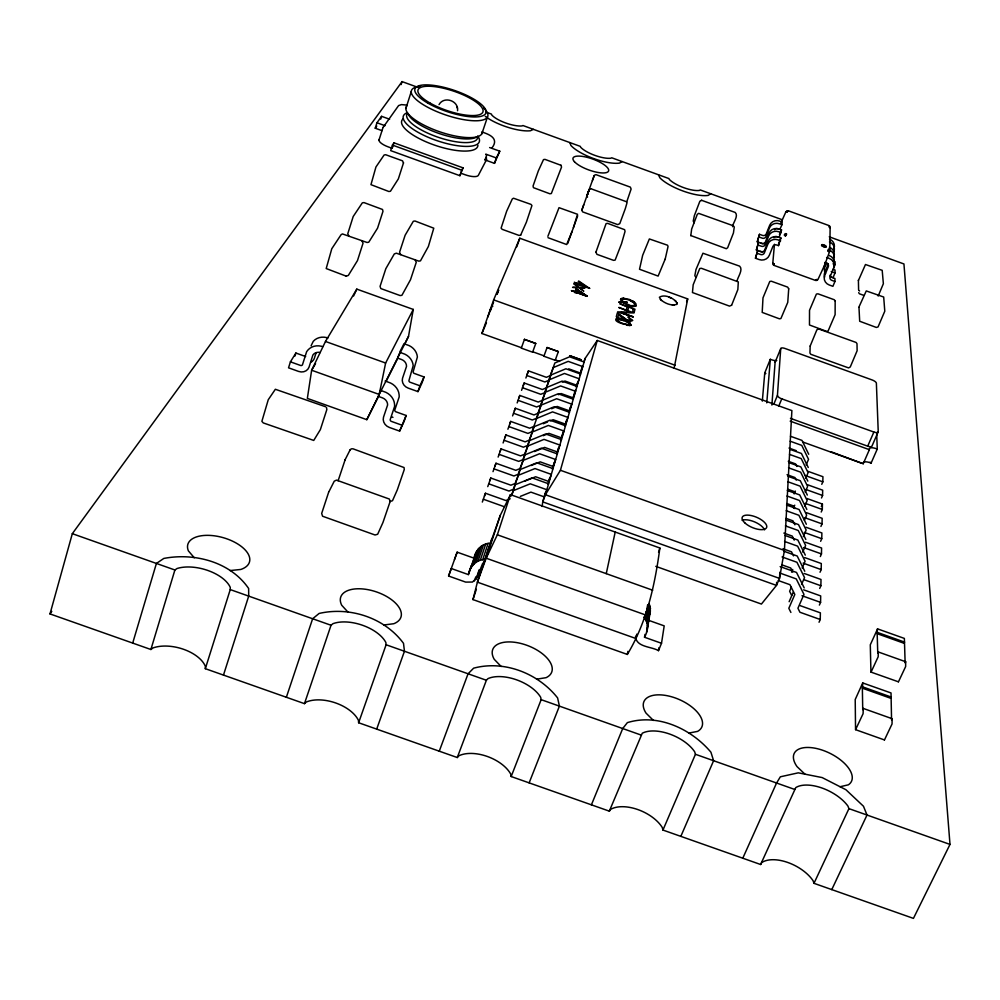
<?xml version="1.0" encoding="UTF-8"?>
<svg xmlns="http://www.w3.org/2000/svg" width="1000" height="1000" viewBox="0 0 1000 1000"><rect width="100%" height="100%" fill="white"/><g stroke="black" fill="none" stroke-linecap="round" stroke-linejoin="round"><path stroke-width="1.5" d="M829.262 236.825L903.938 263.962L950 844.412L913.438 918.388L813.988 883.325L813.062 880.7A32.325 17.537 27.2 0 0 761.725 862.588L760.625 864.5L662.95 830.062L662.275 827.513A32.062 17.812 24.4 0 0 610.688 809.325L609.325 811.15L511.175 776.538L510.725 774.075A31.988 17.988 21.2 0 0 458.888 755.788L457.275 757.537L358.625 722.75L358.438 720.362A32.138 18.038 18 0 0 306.337 701.988L304.462 703.65L205.325 668.688L230.25 589.587L230.263 587.375A33.05 17.15 15.5 0 0 177.025 568.525L174.9 569.987L150.887 649.5L50 613.925L72.325 533.675L402.075 81.613L418.137 87.45M824.712 264.9L829.675 251.337L828.288 251.438L828.487 249.188M824.762 262.425L826.612 263.1A2.975 2.8 -1.2 0 1 828.312 266.712L824.725 275.387A7.912 7.425 -1.3 0 0 829.237 284.988L832.913 286.312L834.925 281.475L834.95 278.5L830.575 276.863M833.012 277.75L835 272.95L835.025 270.038L832.962 269.288M834.925 281.475L831.8 280.338A2.975 2.788 -1.4 0 1 830.1 276.737L835.075 264.6L835.088 261.75L833.05 261.012M829.775 250.863L830.138 227.475M819.038 622.25L820.25 619.513L820.375 612.85L800.188 605.65M819.375 605.087L820.575 602.375L820.688 595.925L803.637 589.825M819.7 588.425L820.888 585.75L821 579.475L804.2 573.475M820.025 572.25L821.188 569.6L821.3 563.525L804.75 557.6M820.337 556.55L821.475 553.925L821.587 548.013L805.487 542.25M820.638 541.287L821.762 538.688L821.875 532.95L805.987 527.25M820.925 526.45L822.05 523.888L822.15 518.3L806.488 512.688M821.213 512.025L822.312 509.487L822.412 504.05L806.975 498.512M821.488 497.987L822.575 495.475L822.675 490.188L807.438 484.712M821.762 484.325L822.837 481.85L822.925 476.7L807.9 471.3M205.325 668.688L205.375 666.388A32.5 17.975 14.9 0 0 153.025 647.925L150.887 649.5M655.788 566.35L761.425 604.062L776.475 585.4L779.5 578.4L784.412 550.45L791.888 410.588L597.25 340.475L585.175 358.363L583.75 362.188M779.85 572.212L779.5 578.4L545.4 494.725L585.175 358.363M776.663 582.288L776.475 585.4L542.725 501.875L545.5 492.375M773.9 403.963L777.438 395.412L780.725 348.612A4.5 1.575 22.2 0 1 785.037 348.488L872.1 379.938A4.525 1.562 23.1 0 1 876.375 383.162L878.238 431.75L872.062 445.85A4.75 1.762 23.5 0 1 867.7 446.175L790.438 418.35M771.888 405.062L775.113 362.25L780.725 348.612M766.775 402.875L770.312 359.3A7.138 2.525 22.1 0 0 776.737 360.538M778.538 245.575L780.888 237.963L777.35 236.788A2.938 2.775 2.3 0 0 773.925 237.75M779.2 237.4L781.525 229.887L778.975 228.962A7.812 7.4 2.2 0 0 768.9 233.225L765.462 241.85A2.925 2.763 3.5 0 1 761.7 243.438L757.275 241.838L759.475 234.3L762.537 235.413A2.888 2.737 3.3 0 0 766.263 233.837L769.675 225.287A7.725 7.325 2 0 1 779.638 221.062L782.163 221.988L781.95 224.7L779.862 229.387L778.025 228.787A2.913 2.75 2.1 0 0 774.638 229.75M778.737 242.787L778.5 245.637L776.65 244.963A2.975 2.812 2.5 0 0 772.825 246.575L769.325 255.3A7.9 7.462 3.8 0 1 759.15 259.575L755.462 258.238L757.712 250.487L755.462 258.238M762.325 401.125L764.762 372.863L770.312 359.3M772.775 263.412L774.463 244.237M756.375 249.95L758.6 242.312L756.375 249.95L760.85 251.625A2.95 2.788 3.7 0 0 764.65 250.025L768.125 241.325A7.887 7.462 2.5 0 1 778.3 237.025M757.275 241.838L759.475 234.3M632.612 320.337L627.938 316.825L630.913 320.175L626.638 319.75L617.375 312.775L616.3 316.725L617.888 317.288L618.612 314.575C622.163 317.038 628.013 323.425 632.575 320.55M542.15 506.5L542.725 501.875L545.4 494.725L560.425 470.275L597.25 340.475M635.538 636.237C635.925 647.375 651.513 646.413 658.475 650.65L661.513 643.288L644.513 637.25C648.162 631.05 648.913 622.663 643.775 617.062M646.312 621.138L649.25 603.987L650.4 608.425L649.45 615.037M661.513 643.288L664.2 625.875L648.863 620.413M658.475 650.65L658.938 647.738M647.487 625.625L650.4 608.425M646.525 632.312L649.2 616.475M647.2 630.15L650.438 610.675M644.513 637.25L645.013 634.35M647.075 623.35L650 606.175M487.238 552.525L477.4 582.163L472.975 599.587L627.337 654.438C646.825 622.225 654.938 584.9 659.875 548L510.438 494.625L500.325 515.262L487.438 551.75L490.588 543.162C482.125 543.175 475.462 550.112 473.988 558.162L457.15 552.163L454.475 559.587M646.075 611.95L645.55 614.95L486.188 558.212L500.325 515.262M645.212 619.025L647.663 604.763M403.488 162.975L402.55 160.85L385.7 154.738L384.125 154.987L375.938 167L370.962 184.662L388.837 191.5L390.438 191.262L398.35 178.9L403.512 162.838M404.55 344.462L408.512 336.4L413.275 309.425L356.812 289.125L325.487 341.463L311.637 370.238L307.35 398.4L366.812 419.675L379.312 394.9M636.775 634.138L635.988 638.55L477.4 582.163L486.188 558.212L497.337 534.788L510.438 494.625M627.337 654.438L627.9 651.363M674.125 368.175L687.712 298.925L519.788 238.225L493.65 299.875L481.9 333.5L521.462 347.725M413.275 309.425L385.625 363.025L379.2 394.438L366.812 419.675M573.387 227.775L577.537 214.288L559.025 207.675L547.875 236.337M583.737 204.762L581.825 210.312L582.688 211.9L617.712 224.613L619.775 223.65L625.337 208.562L626.95 203.025L626.5 201.737L590.812 188.688M588.837 190.425L586.987 195.763L587.525 197.113M615.2 532.05L606.263 573.625M665.113 259.475L668.037 246.575L667.575 245.238L649.362 238.95L642.663 255.312L639.513 269.25L658.125 276.087L665.2 259.075M786.65 233.988L785.475 235.888L784.188 234.975M633.075 316.837L617.612 311.863L630.638 312.288L618.8 307.462L634.038 312.962L621.013 312.525L633.075 316.837L621.013 312.525M633.3 309.137L632.725 311.425L634.275 311.988L634.975 309.2L619.812 303.712L627.075 306.887L626.475 309.163C630.763 311.325 625.5 303.375 633.288 309.175M490.7 542.762L491.825 538.475M626.912 302.575L627.087 301.913L622.575 301.688L622.25 299.7L625.05 299.05L629.012 299.938L633.725 302.562L634.825 304.725L633.587 305.65L630.7 305.637L623.263 302.325L626.925 302.525L623.237 302.362L624.525 303.238M858.413 280.512L865.475 264.513L882.2 270.338L883.363 283.712L878.188 296.038M858.962 306.988L866.275 290.925L883.688 297.038L884.788 311.188L878.062 326.925L876.325 327.438L859.688 321.25L858.975 307.375M618.95 302.125L622.038 302.288L618.95 302.125L621.362 301.575L620.513 299.525L621.688 298.488L620.95 298.863M547.95 483.988L549.688 478.025M552.312 469.087L554.312 462.238M556.663 454.175L558.513 447.837M560.588 440.763L563.2 431.812M564.938 425.85L566.688 419.888M568.862 412.438L570.438 407.05M572.788 399.025L575.4 390.075M576.263 387.088L577.575 382.625M579.75 375.163L582.362 366.225M132.7 643.088L156.412 563.438L163.812 558.438C194.475 552.537 230.35 561.812 248.637 588.488L248.7 596.112L223.475 675.088M658.562 552.375L659.862 548.05M305.663 356.538L295.9 353.038L290.413 361.838L288.538 367.825L298.6 371.425A8.725 7.812 29 0 0 309.05 367.113L312.887 355A7.312 6.575 28.6 0 1 320.225 352.525M589.612 288.4L578.612 280.963L577.762 283.575L574.275 282.312L577.612 284.025L577.388 284.688L589.663 288.263M294.975 356.012L295.9 353.038M381.975 130.65L375.238 128.212L376.95 122.762L381.587 116.337L389.613 119.237M380.737 119.038L381.587 116.337M311.087 345.775L313.263 341.325A14.162 12.763 28.7 0 1 326.625 337.587L327.912 337.975M379 140.037L383.025 127.475M316.05 352.925L314.363 358.263A8.637 7.75 29.2 0 1 312.787 360.788M401.125 84.588L402.075 81.613M584.812 287.875L580.288 288.087L583.775 291.15L579.075 287.925L572.6 287.35L578.038 287.225L573.825 283.663L579.25 287.387L584.8 287.913M392.45 145.1L390.688 150.625L459.913 175.7L463.038 167.85L393.988 142.825L392.45 145.1L461.75 170.212L463.038 167.85M393.988 142.825L392.225 148.338L388.387 146.95A12.225 3.95 18.2 0 1 379.237 139.388M405.887 108.438L411.262 91.613M558.362 351.6L547.062 347.537L558.362 351.6L555.2 360.312L543.9 356.25L547.062 347.537M576.575 292.512L587.15 296.325L576.6 292.462L576.375 293.15L574.8 292.587L575.025 291.9L571.5 290.625L575.188 291.4L576.05 288.788L587.2 296.175L576.038 288.825M577.3 290.325L576.737 292.013C596.575 300.675 564.388 282.512 583.375 294.4M328.625 492.3L321.675 513.45L322.575 516.237L375.025 534.987L377.663 534.263L382.938 522.537L390.087 501.662L389.387 499.062L336.488 480.112L334.25 481.188L328.875 491.812M472.975 599.587L476.35 589.312M338.113 480.75L345.163 459.65M457.15 552.163L448.587 576.025L465.662 582.1L472.5 582.05L476.938 577.638L482.788 563.112M480.525 569.938L481.838 568.913L490.588 543.162M380.012 391.525L378.387 396.4L382.425 397.85A7.438 6.688 25 0 1 387.612 404.938L383.512 417.175A8.863 7.963 24.1 0 0 389.387 427.45L399.625 431.112L404.1 421.45L406.138 415.475L395.788 411.75A1.737 1.575 24.2 0 1 394.8 410.012L399.188 396.887L399.125 394.75A14.412 12.988 25.1 0 0 390.575 383.025L385.125 381M475.938 579.475L479.137 569.85M476.938 577.638L479.212 570.775M448.587 576.025L451.287 568.525L468.387 574.6C469.888 567.413 475.087 560.725 482.7 559.712L488.1 543.438M478.775 572.638L479.675 569.9M399.188 353.725L397.713 358.137L401.575 359.525A7.125 6.463 25.4 0 1 406.525 366.362L402.55 378.188A8.488 7.688 24.5 0 0 408.15 388.1L417.962 391.613L422.088 382.725L424.05 376.962L414.125 373.375A1.675 1.512 24.6 0 1 413.188 371.7L417.388 356.962A13.812 12.55 25.5 0 0 409.225 345.65L404 343.7L399.675 352.25L404.95 354.212A13.95 12.65 25.4 0 1 413.2 365.625L408.963 380.475A1.688 1.525 24.5 0 0 409.925 382.175L419.938 385.788L424.05 376.962M459.913 175.7L461.75 170.212M286.363 697.275L312.638 618.75L319.113 613.45C349.787 606.388 384.663 617.712 403.512 643.337L404.45 651.263L376.688 729.125M480.275 560.312L485.712 544.025M474.425 580.975L475.8 576.85M481.875 133.725L487.475 117.05M477.987 561.213L483.462 544.925M499.775 151.175L494.487 163.35L485.075 159.938L486.575 155.425L485.763 154.125L496.325 157.95L499.775 151.175L489.625 147.55M475.9 562.425L481.4 546.112M491.725 148.212C499.55 138.588 489.6 134.488 482.15 132.075M304.462 703.65L331.037 625.262L332.887 623.713A32.688 17.212 18.3 0 1 385.85 642.463L386.1 644.762L358.625 722.75M399.625 431.112L406.138 415.475M494.487 163.35L496.325 157.95M471.175 567.513L476.737 551.15M472.45 565.6L478 549.263M474.038 563.888L479.562 547.575M417.962 391.613L419.938 385.788M468.95 572.45L471.3 565.562M468.387 574.6L475.8 553.212M491.388 307.4L487.825 317.025M490.712 310.175L493.587 301.95M497.225 294.062L498.65 290L496.975 293.95M516.775 246.812L519.788 238.225M482.325 502.062L485.45 493.25L505.85 500.538L510.188 498.787M487.75 486.625L490.8 478.025L510.9 485.2L515.175 483.475L520.3 469.5L536.775 462.812L553.013 468.625M493.013 471.637L495.988 463.237L515.788 470.312L520 468.6L525.062 454.8L541.3 448.175L557.3 453.913M498.125 457.088L501.037 448.888L520.538 455.875L524.7 454.175L529.7 440.538L545.7 433.975L561.475 439.625M503.088 442.962L505.925 434.95L525.15 441.838L529.25 440.15L534.2 426.675L549.975 420.188L565.513 425.75M507.9 429.237L510.688 421.413L529.637 428.2L533.675 426.538M512.587 415.9L515.3 408.237L533.987 414.95L537.975 413.3L542.812 400.125L558.162 393.762L573.263 399.188M517.15 402.925L519.8 395.438L538.225 402.05L542.163 400.425L546.938 387.4L562.087 381.1L576.975 386.45M521.575 390.312L524.175 382.987L542.35 389.513L546.237 387.9L550.95 375.012L565.913 368.775L580.588 374.062M525.887 378.038L528.438 370.863L546.362 377.312L550.2 375.712L554.862 362.975L569.625 356.8L584.113 362.013M587.35 194.8L589.338 189.375L590.638 188.675M592.425 180.512L594.338 175.3L595.975 174.65L630.363 187.125L631.112 189.062L626.663 202.1M535.763 343.462L524.45 339.4L535.763 343.462L532.612 352.188L521.312 348.125L524.45 339.4M547.975 237.675L566.663 244.537L572.125 231.25M567.725 243.512L577.712 215.738M587.075 195.375L594.163 175.65M581.9 209.925L589.15 189.737M523.25 385.55L524.175 382.987M527.05 374.675L528.438 370.863M514.362 410.875L515.3 408.237M518.862 398.038L519.8 395.438M509.725 424.062L510.688 421.413M500.05 451.613L501.037 448.888M504.95 437.638L505.925 434.95M495 465.988L495.988 463.237M484.438 496.075L485.45 493.25M489.8 480.8L490.8 478.025M571.487 290.675L575.025 291.9M511.225 495.962L515.388 484.65L532.1 477.887L548.587 483.787M511.887 494.862L513.45 490.6L530.262 483.812L546.85 489.738L544.188 496.863L530.913 492.125L520.325 496.4M439.263 751.188L468.062 673.787L473.638 668.175C504.263 659.95 538.25 673.35 557.6 697.913L559.412 706.125L529.138 782.875M574.55 392.987L575.525 390.363M622.638 298.35L623.837 298.288L621.675 298.525M631.038 325.375C602.587 321.613 620.588 311.388 631.362 325.15M617.137 318.3L616.462 318.325M618.612 314.575L622.337 317.488M625.037 299.088L626.15 299.175M618.5 321.425L619.15 321.825L617.013 319.325L620.925 319.562L627.85 322.262L626.987 321.838M619.038 318.512L621.45 319.15M621.688 322.912C617.65 322.287 635.138 327.238 627.875 322.225M629.125 299.488C631.525 300.575 637.525 302.538 635.938 305.95L630.15 306.1L622.05 302.25M457.275 757.537L486.375 680.263L487.962 678.625A32.538 17.163 21.2 0 1 540.662 697.275L541.15 699.663L511.175 776.538M623.125 317.337L625.812 319.25M630.262 300.487L633.725 302.562M623.737 320.538L617.9 319.113M630.15 306.1L631.675 306.35M632.837 301.2L634.175 302.013M626.487 320.262L627.562 320.65M633.025 306.525L634.225 306.5M627 325.213L628.25 325.462M627.225 324.688L628.2 324.837M629 321.125L629.875 321.25M629.075 322.262L630.15 322.9M635.2 306.325L635.95 305.912M629.275 325.625L629.987 325.6M660.2 299.312C664.463 303.05 670.975 306.188 676.712 304.387L677.188 303.65C674.625 298.025 664.538 293.762 659.375 297.25L661.488 300.475M668.962 297.213L671.25 298.113M672.15 304.887L674.112 305.025M675.037 300.438L676.325 301.575M677.038 302.725L677.188 303.65M686.612 301.737L687.712 298.925M732.55 226.7C732.75 223.088 738.962 215.925 735.188 212.438L701.45 200.25M737.075 280.975C737.588 277.213 743.562 269.713 739.6 266.137L702.938 253.238L696 269.488L694.837 275.65L695.913 277.375M731.675 305.1L737.85 289.562L738.312 281.913L701.35 268.275L699.762 268.512L693.175 284.788L692.45 292.538L729.5 306.112L731.6 305.238M652.688 590.225L497.337 534.788M591.413 804.837L622.712 728.538L627.375 722.625C657.9 713.238 691.112 728.737 710.925 752.212L713.6 760.725L680.837 836.363M826.675 262.613L824.9 266.913A7.837 7.362 -1.6 0 0 825.512 273.4M828.363 263.788L824.788 272.438A7.887 7.4 -1.4 0 0 824.575 277.188M609.325 811.15L642.25 733.25A32.6 17 24 0 1 694.688 751.825L695.438 754.287L662.95 830.062M778.812 405.975L781.775 398.85A4.763 1.75 22.4 0 1 777.438 395.412M481.9 333.5L486.438 322.725M490.138 310.125L491.287 307.387M806.175 464.875L808.538 459.312L801.762 445.387L790.2 441.225M794.175 493.913L795.375 491.087M805.688 478.3L808.088 472.688L801.225 458.6L789.5 454.387M793.512 508.025L794.737 505.175M805.188 492.113L807.625 486.425L800.662 472.175L788.5 467.812M804.675 506.3L807.15 500.562L800.088 486.138L787.75 481.712M804.4 520.312L806.65 515.087L799.488 500.5L786.988 496.012M803.3 536.638L806.15 530.037L798.888 515.275L786.2 510.725M791.55 572.137L792.725 569.438M821.325 506.575L822.412 504.05M802.738 552.1L805.625 545.425L798.25 530.487L785.387 525.875M791.4 587.212L789.613 591.312L791.663 595.413M802.163 568.025L805.088 561.263L797.613 546.15L784.55 541.462M789.137 601.7L793.312 592.062M801.562 584.425L804.538 577.587L796.938 562.275L782.087 556.962M867.7 446.175L873.875 432.038A4.763 1.737 23.4 0 0 878.238 431.75M803.213 442.163L863.213 463.75L869.375 449.675A7.625 2.825 23.6 0 1 877.262 449.062L876.7 433.825M863.213 463.75L863.138 463.25A7.6 2.862 23.6 0 1 870.013 462.688L871.1 463.1L877.262 449.062M779.438 234.6L781.525 229.887M779.3 241.537L780.888 237.963M780.938 222.913L785.875 211.887M742.788 858.213L776.575 783.012L780.35 776.8L798.275 772.837L822.15 777.575L845.9 789.712L863.475 806.25L867.013 815.037L831.775 889.6M760.625 864.5L795.763 787.613A32.862 16.725 26.6 0 1 847.938 806.087L848.938 808.637L813.988 883.325M877.175 633.675L877.475 628.85L904.362 638.413L905.138 662.9L905.675 661.737L878.3 651.975L877.763 653.138L877.175 633.675L904.075 643.288M862.362 688.175L862.837 682.987L891.025 692.962L891.562 719.912L892.125 718.7L863.288 708.438L862.725 709.65L862.362 688.175L890.688 698.263M824.688 264.925L817.962 279.488A1.975 0.688 24.4 0 1 817.087 279.587L815.525 280.438L774.062 265.413L773.75 263.875A1.975 0.7 19.7 0 1 772.925 263.15M353.612 295.95L356.812 289.125M397.938 357.875L386.262 381.138M349.963 450.175L351.2 448.862L352.938 448.787L404.05 467.537L404.263 469.562L397.287 489.9L392.5 500.7L389.762 501.625M408.512 336.4L379.2 394.438L311.637 370.238L315.55 363.663M344.913 460.125L350.2 449.688M486.788 159.162L478.375 175.3A12.163 3.962 18.9 0 1 465.037 174.713L461.213 173.325M485.075 159.938L486.488 157.225M439.038 104.6C443.925 95.712 458.837 100.688 457.562 110.725M50 613.925L51.788 611.362M383.137 127.312L398.587 105.588L401.425 104.6L406.912 105.1M862.725 682.913L855.212 699.525L855.55 729.638M375.238 128.212L376.788 126.05M785.475 235.888L786.45 234.7L785.037 235.662M898.438 681.875L905.638 666.562L905.675 661.737M877.575 628.9L870.288 644.812L870.938 672.087L898.3 681.775M520.625 235.188L526.388 222.188L531.95 205.525L530.975 204.375L513.513 198.225L512.3 198.95L506.662 211.213L501.1 228.137L502.188 229.338L519.038 235.425L520.725 235.087M871.062 672.113L878.175 656.762L878.3 651.975M816.65 279.488L815.688 280.3L817.087 279.587M710.662 193.738L708.25 195.375A29.575 8.863 20.7 0 1 683.062 191.025A29.575 8.863 20.7 0 1 659.85 177.787L658.475 174.775M884.475 739.925L892.038 723.988L892.125 718.7M622.175 161.588L619.462 163.113A29.638 8.888 20 0 1 593.638 158.55A29.638 8.888 20 0 1 570.925 145.475L569.837 142.562M786.825 211.675L788.337 210.787L828.888 225.538L829.15 227.062M533.425 129.338L530.425 130.762A29.75 8.888 19.2 0 1 485.275 116.363M562.288 382.15L564.987 381.025L576.8 385.275L579.212 378.787L564.45 373.475L549.425 379.738L544.688 392.675L540.775 394.3L522.513 387.738M558.4 394.7L561.15 393.562L573.125 397.863L575.562 391.3L560.6 385.925L545.363 392.25L540.562 405.337L536.613 406.975L518.088 400.325M551.638 408.75L557.188 406.45L569.338 410.812L571.812 404.175L556.625 398.725L541.188 405.112L536.337 418.35L532.325 420L513.538 413.263M536.9 418.338L552.55 411.887L567.95 417.413L565.45 424.125L553.125 419.712L550.312 420.875M543.263 423.775L547.487 422.025M543.225 435.7L548.938 433.35L561.438 437.837L563.975 431.037L548.35 425.438L532.475 431.962L527.513 445.5L523.387 447.188L504.062 440.262M534.487 451.538L544.637 447.4L557.312 451.938L559.888 445.062L544.025 439.387L527.938 445.975L522.9 459.675L518.725 461.375L499.113 454.363M531.2 465.525L540.2 461.863L553.075 466.475L555.675 459.513L539.575 453.75L523.25 460.4L518.162 474.275L513.925 475.988L494.012 468.875M525.188 480.988L535.625 476.763L548.7 481.438L551.325 474.4L534.987 468.55L518.425 475.275L513.275 489.3L508.975 491.05L488.762 483.825M840.075 786.737L848.35 784.825A31.862 15.788 26.1 0 0 823.05 750.387A31.862 15.788 26.1 0 0 797.038 766.625L804.963 774.163M688.713 733.1L697.588 731.388A31.625 16.025 23.7 0 0 675.113 697.9A31.625 16.025 23.7 0 0 646.012 713.1L653.438 720.462M536.587 679.188L546.075 677.675A31.575 16.163 21.1 0 0 526.45 645.138A31.575 16.163 21.1 0 0 494.237 659.312L501.15 666.5M383.7 625.013L393.8 623.713A31.713 16.213 18.4 0 0 377.075 592.125A31.713 16.213 18.4 0 0 341.712 605.237L348.1 612.263M482.7 559.712L485.225 559.438M230.037 570.562L240.775 569.462A32.05 16.163 15.8 0 0 226.95 538.862A32.05 16.163 15.8 0 0 188.412 550.913L194.275 557.762M701.75 200.3L699.862 201.262L694.338 215.7L693.238 221.112L694.25 222.725M415.213 259.988L416.25 262.337L410.513 279.688L401.912 295.312L400.112 295.562L380.788 288.55L380.075 286.337L385.825 268.688L394.3 253.95L396.362 253.188L418.762 261.125L420.462 260.875L428.375 246.488L433.775 228.188L415.012 221.012L413.325 221.262L405.125 235.25L399.55 252.262L400.675 254.6M623.825 298.325L629.138 299.438M346.25 276.175L348.35 275.4L357.475 260.587L363.05 243.162L361.887 240.75M346.325 276.188L326.2 268.55L331.788 248.738L341.05 234.75L342.413 233.925L367.05 242.475L368.75 242.225L377.562 228.162L382.975 211.35L382.537 209.475L363.988 202.587L362.325 202.85L353.2 216.513L347.762 233.775L348.812 235.9M322.725 346.662L321.425 346.262A14.3 12.862 28.6 0 0 307.925 350.037L306.637 351.675L302.475 364.762A1.737 1.55 29 0 1 300.688 365.5L290.413 361.838M72.325 533.675L174.9 569.987M230.25 589.587L331.037 625.262M386.1 644.762L486.375 680.263M541.15 699.663L640.925 734.987M695.438 754.287L794.7 789.438M848.938 808.637L950 844.412M862.913 686.975L891.25 697.062M884.438 739.938L855.575 729.675L863.088 713.688L863.288 708.438M784.875 535.413L797.862 540.062L805.3 555.125M803.7 547.562L821.475 553.925M782.987 548.763L791.5 551.812L793.525 555.9M560.425 470.275L784.412 550.45M784.013 551.3L797.2 556.013L804.762 571.25M803.15 563.15L821.188 569.6M401.662 425.087L391.213 421.325A1.762 1.587 24.1 0 1 390.213 419.562L394.625 406.35L394.562 404.188A14.55 13.1 25 0 0 385.925 392.35L380.425 390.312M782.1 564.925L790.738 568.013L792.8 572.137M780.163 566.6L796.525 572.45L804.2 587.888M325.5 406.712L275.35 389.275L268.25 399.738L261.875 421.337L263.288 422.925L313.738 440.438L320.363 429.613L326.838 409.562L326.463 407.388M803.988 579.7L820.888 585.75M779.8 573.025L796.25 578.913L803.975 594.412L797.925 608.237L799.938 612.25L820.25 619.513M778.263 580.525L789.963 584.7L794.837 594.462L788.825 608.288L790.9 612.438M802 595.737L820.575 602.375M877.7 632.525L904.613 642.138M483.35 499.237L503.875 506.562M870.113 462.163L871.1 463.1M790.462 436.262L801.975 440.4L808.713 454.263M830.863 451.688L861.888 463.275M532.75 351.788L544.038 355.85M555.325 359.913L559.55 361.438M568.737 368.837L580.375 373.025L582.762 366.6L568.2 361.362L553.375 367.562L548.688 380.363L544.825 381.962L526.812 375.487M789 448.05L796.225 450.65M789.775 449.288L801.438 453.475L808.263 467.5M788.275 461.287L795.612 463.913L796.85 466.45M788.787 462.562L800.875 466.912L807.8 481.1M804.975 475.425L822.837 481.85M787.05 474.7L794.975 477.55L796.225 480.112M788.05 476.325L800.312 480.725L807.325 495.075M805.863 489.475L822.575 495.475M787.625 489.162L794.312 491.575M569.45 412.275L554.138 406.788L538.562 413.212L531.987 431.725L527.925 433.4L508.875 426.575M787.288 490.462L799.725 494.925L806.838 509.45M805.375 503.413L822.312 509.487M786.85 503.55L793.637 505.988L794.938 508.612M786.5 505.012L799.112 509.538L806.35 524.237M325.487 341.463L385.625 363.025M804.862 517.725L822.05 523.888M786.062 518.35L792.95 520.825L794.912 524.8M785.7 520L798.5 524.587L805.825 539.45M804.35 532.45L821.762 538.688M783.85 533.088L792.237 536.087L794.225 540.125M764.712 373.363L765.638 373.7M781.775 398.85L873.875 432.038M493.65 299.875L675.25 365.3M491.875 306.025L492.762 306.337M790.175 421.15L869.375 449.675M486.2 112.175L491.45 114.087L491.688 114.9A18.587 5.562 19.2 0 0 505.562 122.938A18.587 5.562 19.2 0 0 522.05 125.938L522.925 125.525L580.312 146.375L580.638 147.225A18.525 5.55 20 0 0 594.812 155.363A18.525 5.55 20 0 0 610.913 158.212L611.7 157.775L668.925 178.562L669.338 179.45A18.487 5.537 20.7 0 0 683.812 187.688A18.487 5.537 20.7 0 0 699.513 190.413L700.225 189.938L782.4 219.8M781.95 224.7L779.412 223.775A7.75 7.35 2.1 0 0 769.412 228.025L765.987 236.588A2.9 2.75 3.4 0 1 762.25 238.175L759.175 237.05M781.312 232.662L778.737 231.737A7.837 7.412 2.3 0 0 768.637 236.012L765.188 244.662A2.938 2.775 3.6 0 1 761.413 246.25L758.3 245.125M780.65 240.8L778.062 239.862A7.925 7.488 2.5 0 0 767.85 244.175L764.362 252.9A2.963 2.8 3.8 0 1 760.55 254.5L757.4 253.363M826.6 257.475L829.188 258.412A7.938 7.462 -1.2 0 1 833.7 268.062M833.025 263.85L835.075 264.6M835 272.95L831.9 271.825A2.938 2.763 -1.6 0 1 831.225 271.475M863.875 295.413L859.475 293.8L858.662 292.65M376.95 122.762L385.05 125.7M764.762 372.863L765.675 373.212M619.175 321.788L620.388 322.413M859.587 290.988L858.925 290.538M561.087 165.338L544.975 159.375L543.5 159.6L538.325 170.888L533.062 185.987L533.425 187.662L549.837 193.775L551.337 193.55L561.55 167.075L560.95 165.238M690.7 235.512L726.338 248.725L727.675 247.7L733.438 232.987L734.262 227L733.35 225.8L698.612 213.35L697.288 214.375L691.663 229.037L690.788 235.637M835.212 300.988L834.262 299.738L817.987 293.825L816.413 294.05L809.525 310.287L809.475 324.988L826.475 331.312L828.062 331.087L835.113 314.662L835.163 300.85M773.75 263.875L774.212 265.262L774.188 264.088M828.737 251.525L828.3 249.9L828.288 251.438M457.413 108.238L457.038 106.8M858.4 280.125L858.6 289.85M822.812 246.438A2.413 0.737 21.9 0 1 822.375 244.963A2.413 0.737 21.9 0 1 825.987 246.688A2.413 0.737 21.9 0 1 823.35 246.7M786.475 211.15A1.938 1.837 0.6 0 1 787.862 210.775M784.75 234.037A1.988 1.887 1.4 0 1 786.188 233.663M828.962 249.188A2 1.875 -1.8 0 1 829.75 250.387M829.35 225.85A1.938 1.825 -2.6 0 1 830.113 227.013M829.525 227.3A1.925 0.637 20 0 1 829.975 227.75M785.962 211.737A1.925 0.625 23.8 0 1 786.45 211.637M765.85 243.337A7.738 7.325 3.4 0 1 760.888 243.15M829.237 255.512A7.9 7.438 -1.3 0 1 833.737 265.138M831.825 277.375A2.963 2.775 -1.5 0 1 829.975 275.212M829.45 241.962A7.763 7.325 -1.7 0 1 833.875 251.425M829.5 239.175A7.738 7.3 -1.8 0 1 833.9 248.625M825.675 265.05A7.75 7.287 -1.8 0 1 825.212 264.2M829.325 250.1A7.85 7.388 -1.5 0 1 833.787 259.662M829.362 247.262A7.825 7.362 -1.6 0 1 833.812 256.788M824.438 266.85A7.8 7.338 -1.7 0 1 824.963 264.025M773.612 265.075A1.975 1.863 2.9 0 1 772.812 263.888M817.425 280.075A1.988 1.863 -0.1 0 1 816 280.438M763.037 251.762A7.812 7.4 3.6 0 1 760.037 251.275M775.113 362.25A4.487 1.6 22.2 0 1 775.487 361.725M392.938 417.388A8.775 7.9 24.2 0 1 391.962 416.838M312.05 361.45A8.637 7.75 29.2 0 1 311.212 362.025M477.713 135.988A40.087 12.488 18.7 0 1 437.837 140.95A40.087 12.488 18.7 0 1 407.463 112.638M477.912 145.238A40.075 12.562 18.6 0 1 433.562 144.775A40.075 12.562 18.6 0 1 403.425 118.612M477.638 136.925A37.287 11.575 18.7 0 1 438.963 137.525A37.287 11.575 18.7 0 1 407.238 113.525M476.875 136.875A37.312 11.525 18.7 0 1 440.188 133.863A37.312 11.525 18.7 0 1 408.2 114.05M482.35 131.613A40.15 12.363 18.7 0 1 440.75 132.137A40.15 12.363 18.7 0 1 406.575 106.388M483.6 108.012A40.275 12.1 18.7 0 1 471.463 120.625A40.275 12.1 18.7 0 1 421.1 103.312A40.275 12.1 18.7 0 1 420.55 86.337M742.113 520.275A13.225 5.575 23.1 0 1 754.7 521.938A13.225 5.575 23.1 0 1 764.538 529.862M810.175 346.05L809.95 353.05L810.837 354.312L848.587 367.912L850.288 366.938L857.125 350.725L857 343.725L856.112 342.463L818.538 328.913L816.838 329.9L810.175 346.05M788.713 288.837L787.75 302.387L780.9 318.55L779.412 318.812L762.2 312.413L763 297.825L769.788 281.45L771.363 281.225L787.65 287.125L788.713 288.837M595.925 252.188L596.938 254.338L613.55 260.35L615.138 260.113L621.512 243.7L625.037 231.425L624.663 229.7L607.65 223.363L606.075 223.6L595.925 252.188M580.962 359.725L569.663 355.662L580.962 359.725M579.85 282.475L579.312 284.137L585.875 286.5L579.85 282.475M788.188 210.963L787.262 211.788L788.188 210.963M574.45 161.7A18.925 5.8 19.9 0 0 605.275 172.825A18.925 5.8 19.9 0 0 592.663 159.025A18.925 5.8 19.9 0 0 574.45 161.7M822.35 245.725A2.413 0.737 21.9 0 0 826.125 246.725A2.413 0.737 21.9 0 0 823.35 244.762A2.413 0.737 21.9 0 0 822.35 245.725M429.913 102.987A34.275 10.263 18.7 0 0 482.688 112.45A34.275 10.263 18.7 0 0 438.812 87.275A34.275 10.263 18.7 0 0 429.913 102.987M428.013 103.225A37.475 11.213 18.7 0 0 485.688 113.537A37.475 11.213 18.7 0 0 437.663 86.013A37.475 11.213 18.7 0 0 428.013 103.225M745.275 523.288A13.238 5.562 23 0 0 766.213 528.188A13.238 5.562 23 0 0 751.762 515.675A13.238 5.562 23 0 0 745.275 523.288"/></g></svg>
